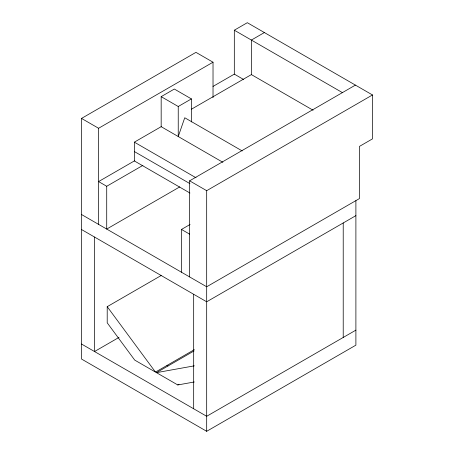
<?xml version="1.0" encoding="UTF-8"?>
<svg xmlns="http://www.w3.org/2000/svg" width="454" height="454" viewBox="0 0 454 454"><rect width="100%" height="100%" fill="white"/><g stroke="black" fill="none" stroke-linecap="round" stroke-linejoin="round"><path stroke-width="0.68" d="M355.896 200.628L355.896 345.154L206.684 431.3L81.521 359.04L81.521 118.42L195.952 52.352L213.022 62.209L213.022 97.627M213.005 86.43L234.315 74.127L234.315 30.208L247.317 22.7L372.479 94.96L372.479 138.879L359.472 146.387L359.472 198.563L206.684 286.78L81.521 214.521M81.521 118.42L98.592 128.272L213.022 62.209M264.387 32.552L251.38 40.06L251.38 74.774M222.857 162.294L161.17 126.677L161.17 96.651L174.336 89.046L191.401 98.904L191.401 121.95M161.17 96.651L178.24 106.503L191.401 98.904M189.942 193.029L134.35 160.932L134.35 142.164L161.34 126.581M191.395 109.232L251.505 74.524M134.793 160.676L98.592 181.577L106.718 186.271L142.919 165.369M189.613 276.923L189.613 180.828L355.408 85.108M179.739 186.906L106.718 229.066L106.718 186.271M189.613 180.828L206.684 190.68L372.479 94.96M181.487 272.23L181.487 229.44L190.078 224.48M194.329 349.654L155.478 372.087L134.725 360.101L107.206 322.817L107.206 306.677L161.164 275.521M119.016 337.39L94.528 351.532L94.528 237.039M355.896 215.644L206.684 301.791L81.521 229.531M194.312 381.979L177.775 384.952L156.454 372.649L194.091 350.919M177.775 384.952L179.001 384.249M355.896 330.137L206.684 416.284L81.521 344.024M156.454 372.649L194.329 365.839M234.315 30.208L342.407 92.616M251.38 74.598L313.084 110.22M234.315 74.127L243.458 79.405M242.203 150.932L184.75 117.756L178.24 136.535L178.24 106.503M134.35 142.164L196.049 177.786M134.35 151.551L189.942 183.643M181.487 229.44L189.613 234.133M166.993 365.436L167.969 365.998M107.206 306.677L155.478 372.087M343.218 222.965L343.218 337.458M206.684 190.68L206.684 431.3M193.676 294.288L193.676 408.776M98.592 128.272L98.592 224.372"/></g></svg>
